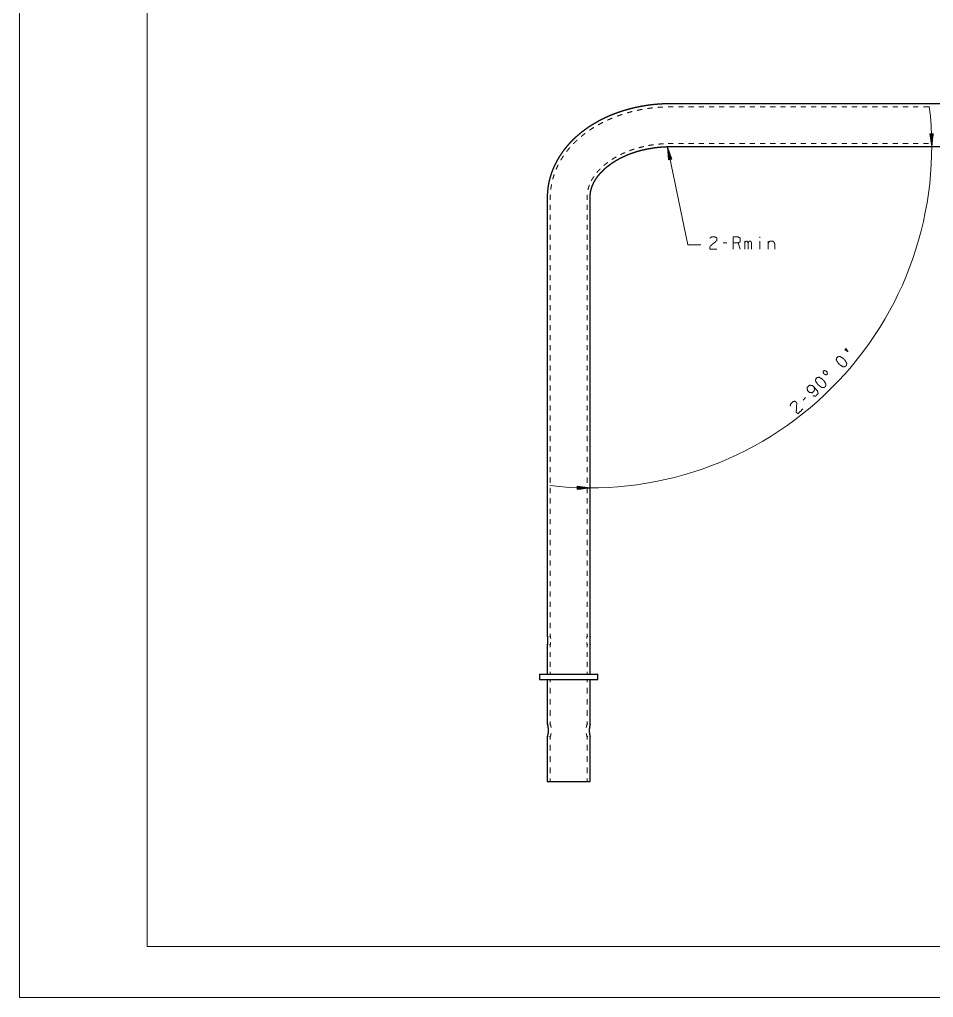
# Paper-space layout 'SHT2' of a CAD drawing. Header units: millimetres. Extents: x 0 to 594, y 0 to 420.
# Drawn here: x 0 to 179.1, y 0 to 191.7 of the extents above; entities that cross this region are included whole.
import ezdxf

# ---------------------------------------------------------------- set-up
doc = ezdxf.new("R2010")
doc.units = ezdxf.units.MM
doc.layers.add('101', color=7, linetype='Continuous', true_color=0xffffff)

psp = doc.layouts.new('SHT2')

# ---------------------------------------------------------------- linework, layer by layer
at = {"layer": '101', "color": 133, "linetype": 'Continuous', "lineweight": 18}
for p, q in [((0, 420), (0, 0)), ((25, 410), (25, 10)), ((25, 10), (584, 10)), ((0, 0), (594, 0))]:
    psp.add_line(p, q, dxfattribs=at)
at = {"layer": '101', "color": 30, "linetype": 'Continuous', "lineweight": 25}
for p, q in [((287.61, 175.24), (127.61, 175.24)), ((127.61, 166.84), (287.61, 166.84)), ((103.41, 156.9), (103.41, 111.64)), ((111.81, 111.64), (111.81, 156.9)), ((103.41, 111.64), (103.41, 89.21)), ((111.81, 89.21), (111.81, 111.64)), ((103.41, 75.07), (103.41, 70.79)), ((111.81, 70.79), (111.81, 75.07)), ((103.41, 69.19), (103.41, 63.36)), ((111.81, 63.36), (111.81, 69.19)), ((101.91, 63.36), (101.91, 62.36)), ((113.31, 62.36), (113.31, 63.36)), ((103.41, 62.36), (103.41, 53.56)), ((111.81, 53.56), (111.81, 62.36)), ((103.41, 51.16), (103.41, 42.36)), ((111.81, 42.36), (111.81, 51.16))]:
    psp.add_line(p, q, dxfattribs=at)
at = {"layer": '101', "color": 53, "linetype": 'Continuous', "lineweight": 18}
for p, q in [((128.11, 174.64), (127.61, 174.64)), ((130.11, 174.64), (129.11, 174.64)), ((132.11, 174.64), (131.11, 174.64)), ((134.11, 174.64), (133.11, 174.64)), ((136.11, 174.64), (135.11, 174.64)), ((138.11, 174.64), (137.11, 174.64)), ((140.11, 174.64), (139.11, 174.64)), ((142.11, 174.64), (141.11, 174.64)), ((144.11, 174.64), (143.11, 174.64)), ((146.11, 174.64), (145.11, 174.64)), ((148.11, 174.64), (147.11, 174.64)), ((150.11, 174.64), (149.11, 174.64)), ((152.11, 174.64), (151.11, 174.64)), ((154.11, 174.64), (153.11, 174.64)), ((156.11, 174.64), (155.11, 174.64)), ((158.11, 174.64), (157.11, 174.64)), ((160.11, 174.64), (159.11, 174.64)), ((162.11, 174.64), (161.11, 174.64)), ((164.11, 174.64), (163.11, 174.64)), ((166.11, 174.64), (165.11, 174.64)), ((168.11, 174.64), (167.11, 174.64)), ((170.11, 174.64), (169.11, 174.64)), ((172.11, 174.64), (171.11, 174.64)), ((174.11, 174.64), (173.11, 174.64)), ((176.11, 174.64), (175.11, 174.64)), ((178.11, 174.64), (177.11, 174.64)), ((127.61, 167.44), (128.11, 167.44)), ((129.11, 167.44), (130.11, 167.44)), ((131.11, 167.44), (132.11, 167.44)), ((133.11, 167.44), (134.11, 167.44)), ((135.11, 167.44), (136.11, 167.44)), ((137.11, 167.44), (138.11, 167.44)), ((139.11, 167.44), (140.11, 167.44)), ((141.11, 167.44), (142.11, 167.44)), ((143.11, 167.44), (144.11, 167.44)), ((145.11, 167.44), (146.11, 167.44)), ((147.11, 167.44), (148.11, 167.44)), ((149.11, 167.44), (150.11, 167.44)), ((151.11, 167.44), (152.11, 167.44)), ((153.11, 167.44), (154.11, 167.44)), ((155.11, 167.44), (156.11, 167.44)), ((157.11, 167.44), (158.11, 167.44)), ((159.11, 167.44), (160.11, 167.44)), ((161.11, 167.44), (162.11, 167.44)), ((163.11, 167.44), (164.11, 167.44)), ((165.11, 167.44), (166.11, 167.44)), ((167.11, 167.44), (168.11, 167.44)), ((169.11, 167.44), (170.11, 167.44)), ((171.11, 167.44), (172.11, 167.44)), ((173.11, 167.44), (174.11, 167.44)), ((175.11, 167.44), (176.11, 167.44)), ((177.11, 167.44), (178.11, 167.44)), ((104.01, 156.9), (104.01, 156.4)), ((104.01, 155.42), (104.01, 154.44)), ((111.21, 156.4), (111.21, 156.9)), ((111.21, 154.44), (111.21, 155.42)), ((104.01, 153.45), (104.01, 152.47)), ((111.21, 152.47), (111.21, 153.45)), ((104.01, 151.48), (104.01, 150.5)), ((111.21, 150.5), (111.21, 151.48)), ((104.01, 149.52), (104.01, 148.53)), ((111.21, 148.53), (111.21, 149.52)), ((104.01, 147.55), (104.01, 146.57)), ((111.21, 146.57), (111.21, 147.55)), ((104.01, 145.58), (104.01, 144.6)), ((111.21, 144.6), (111.21, 145.58)), ((104.01, 143.61), (104.01, 142.63)), ((111.21, 142.63), (111.21, 143.61)), ((104.01, 141.65), (104.01, 140.66)), ((111.21, 140.66), (111.21, 141.65)), ((104.01, 139.68), (104.01, 138.69)), ((111.21, 138.69), (111.21, 139.68)), ((104.01, 137.71), (104.01, 136.73)), ((111.21, 136.73), (111.21, 137.71)), ((104.01, 135.74), (104.01, 134.76)), ((111.21, 134.76), (111.21, 135.74)), ((104.01, 133.78), (104.01, 132.79)), ((111.21, 132.79), (111.21, 133.78)), ((104.01, 131.81), (104.01, 130.82)), ((111.21, 130.82), (111.21, 131.81)), ((104.01, 129.84), (104.01, 128.86)), ((111.21, 128.86), (111.21, 129.84)), ((104.01, 127.87), (104.01, 126.89)), ((111.21, 126.89), (111.21, 127.87)), ((104.01, 125.91), (104.01, 124.92)), ((111.21, 124.92), (111.21, 125.91)), ((104.01, 123.94), (104.01, 122.95)), ((111.21, 122.95), (111.21, 123.94)), ((104.01, 121.97), (104.01, 120.99)), ((111.21, 120.99), (111.21, 121.97)), ((104.01, 120), (104.01, 119.02)), ((111.21, 119.02), (111.21, 120)), ((104.01, 118.03), (104.01, 117.05)), ((111.21, 117.05), (111.21, 118.03)), ((104.01, 116.07), (104.01, 115.08)), ((111.21, 115.08), (111.21, 116.07)), ((104.01, 114.1), (104.01, 113.12)), ((111.21, 113.12), (111.21, 114.1)), ((104.01, 112.13), (104.01, 111.64)), ((104.01, 111.64), (104.01, 111.13)), ((111.21, 111.64), (111.21, 112.13)), ((111.21, 111.13), (111.21, 111.64)), ((104.01, 110.11), (104.01, 109.09)), ((111.21, 109.09), (111.21, 110.11)), ((104.01, 108.07), (104.01, 107.05)), ((111.21, 107.05), (111.21, 108.07)), ((104.01, 106.03), (104.01, 105.01)), ((111.21, 105.01), (111.21, 106.03)), ((104.01, 103.99), (104.01, 102.98)), ((111.21, 102.98), (111.21, 103.99)), ((104.01, 101.96), (104.01, 100.94)), ((111.21, 100.94), (111.21, 101.96)), ((104.01, 99.92), (104.01, 98.9)), ((111.21, 98.9), (111.21, 99.92)), ((104.01, 97.88), (104.01, 96.86)), ((111.21, 96.86), (111.21, 97.88)), ((104.01, 95.84), (104.01, 94.82)), ((111.21, 94.82), (111.21, 95.84)), ((104.01, 93.8), (104.01, 92.78)), ((111.21, 92.78), (111.21, 93.8)), ((104.01, 91.76), (104.01, 90.74)), ((111.21, 90.74), (111.21, 91.76)), ((104.01, 89.72), (104.01, 89.21)), ((104.01, 89.21), (104.01, 88.71)), ((111.21, 89.21), (111.21, 89.72)), ((111.21, 88.71), (111.21, 89.21)), ((104.01, 85.68), (104.01, 84.67)), ((111.21, 84.67), (111.21, 85.68)), ((104.01, 83.66), (104.01, 82.65)), ((111.21, 82.65), (111.21, 83.66)), ((104.01, 81.64), (104.01, 80.63)), ((111.21, 80.63), (111.21, 81.64)), ((104.01, 75.58), (104.01, 75.07)), ((104.01, 75.07), (104.01, 74.54)), ((111.21, 75.07), (111.21, 75.58)), ((111.21, 74.54), (111.21, 75.07)), ((104.01, 73.47), (104.01, 72.4)), ((111.21, 72.4), (111.21, 73.47)), ((104.01, 71.33), (104.01, 70.79)), ((111.21, 70.79), (111.21, 71.33)), ((103.56, 70.79), (103.41, 70.79)), ((103.56, 69.19), (103.41, 69.19)), ((104.01, 70.79), (103.86, 70.79)), ((104.01, 69.19), (103.86, 69.19)), ((104.01, 69.19), (104.01, 68.71)), ((111.36, 70.79), (111.21, 70.79)), ((111.21, 68.71), (111.21, 69.19)), ((111.36, 69.19), (111.21, 69.19)), ((111.81, 70.79), (111.66, 70.79)), ((111.81, 69.19), (111.66, 69.19)), ((104.01, 67.73), (104.01, 66.76)), ((111.21, 66.76), (111.21, 67.73)), ((104.01, 65.79), (104.01, 64.82)), ((111.21, 64.82), (111.21, 65.79)), ((104.01, 63.84), (104.01, 63.36)), ((111.21, 63.36), (111.21, 63.84)), ((104.01, 62.36), (104.01, 61.81)), ((111.21, 61.81), (111.21, 62.36)), ((104.01, 60.71), (104.01, 59.61)), ((111.21, 59.61), (111.21, 60.71)), ((104.01, 58.51), (104.01, 57.41)), ((111.21, 57.41), (111.21, 58.51)), ((104.01, 56.31), (104.01, 55.21)), ((111.21, 55.21), (111.21, 56.31)), ((104.01, 54.11), (104.01, 53.56)), ((111.21, 53.56), (111.21, 54.11)), ((103.56, 53.56), (103.41, 53.56)), ((104.01, 53.56), (103.86, 53.56)), ((111.36, 53.56), (111.21, 53.56)), ((111.81, 53.56), (111.66, 53.56)), ((103.56, 51.16), (103.41, 51.16)), ((104.01, 51.16), (103.86, 51.16)), ((104.01, 51.16), (104.01, 50.61)), ((111.21, 50.61), (111.21, 51.16)), ((111.36, 51.16), (111.21, 51.16)), ((111.81, 51.16), (111.66, 51.16)), ((104.01, 49.51), (104.01, 48.41)), ((111.21, 48.41), (111.21, 49.51)), ((104.01, 47.31), (104.01, 46.21)), ((111.21, 46.21), (111.21, 47.31)), ((104.01, 45.11), (104.01, 44.01)), ((111.21, 44.01), (111.21, 45.11)), ((104.01, 42.91), (104.01, 42.36)), ((111.21, 42.36), (111.21, 42.91))]:
    psp.add_line(p, q, dxfattribs=at)
at = {"layer": '101', "color": 22, "linetype": 'Continuous', "lineweight": 18}
for p, q in [((179.06, 169.38), (178.39, 169.37)), ((178.39, 169.37), (178.75, 166.84)), ((178.4, 169.37), (178.4, 169.34)), ((178.4, 169.37), (178.4, 169.34)), ((178.45, 169.37), (178.45, 168.96)), ((178.5, 169.37), (178.51, 168.57)), ((178.55, 169.38), (178.56, 168.19)), ((178.6, 169.38), (178.62, 167.8)), ((178.65, 169.38), (178.67, 167.42)), ((178.7, 169.38), (178.73, 167.03)), ((178.75, 166.84), (179.06, 169.38)), ((178.75, 169.38), (178.78, 167.03)), ((178.81, 169.38), (178.82, 167.42)), ((178.86, 169.38), (178.87, 167.8)), ((178.91, 169.38), (178.92, 168.19)), ((178.96, 169.38), (178.97, 168.58)), ((179.01, 169.38), (179.01, 168.96)), ((179.06, 169.38), (179.06, 169.35)), ((179.06, 169.38), (179.06, 169.35)), ((130.99, 147.56), (127, 166.82)), ((127, 166.82), (127.19, 164.27)), ((127.84, 164.4), (127, 166.82)), ((127.49, 164.33), (127.01, 166.63)), ((127.44, 164.32), (127.04, 166.24)), ((127.54, 164.34), (127.06, 166.64)), ((127.39, 164.31), (127.07, 165.85)), ((127.34, 164.3), (127.1, 165.46)), ((127.29, 164.29), (127.13, 165.07)), ((127.59, 164.35), (127.19, 166.27)), ((127.64, 164.36), (127.32, 165.9)), ((127.69, 164.37), (127.45, 165.54)), ((127.74, 164.38), (127.57, 165.17)), ((127.24, 164.28), (127.16, 164.69)), ((127.19, 164.27), (127.18, 164.3)), ((127.19, 164.27), (127.18, 164.3)), ((127.19, 164.27), (127.84, 164.4)), ((127.79, 164.39), (127.7, 164.8)), ((127.84, 164.4), (127.83, 164.43)), ((127.84, 164.4), (127.83, 164.43)), ((133.53, 147.56), (130.99, 147.56)), ((111.81, 111.64), (111.81, 96.72)), ((109.28, 100.25), (109.27, 99.59)), ((109.27, 100.2), (109.69, 100.2)), ((109.27, 100.15), (110.08, 100.14)), ((109.27, 100.1), (110.46, 100.09)), ((109.27, 100.05), (110.85, 100.03)), ((109.27, 100), (111.23, 99.98)), ((109.27, 99.95), (111.62, 99.92)), ((109.27, 99.59), (111.81, 99.9)), ((109.27, 99.89), (111.62, 99.87)), ((109.27, 99.84), (111.23, 99.83)), ((109.27, 99.79), (110.85, 99.78)), ((109.27, 99.74), (110.46, 99.73)), ((111.81, 99.9), (109.28, 100.25)), ((109.28, 100.25), (109.31, 100.25)), ((109.28, 100.25), (109.31, 100.25)), ((109.27, 99.69), (110.07, 99.68)), ((109.27, 99.64), (109.69, 99.64)), ((109.27, 99.59), (109.3, 99.59)), ((109.27, 99.59), (109.3, 99.59))]:
    psp.add_line(p, q, dxfattribs=at)
at = {"layer": '101', "color": 72, "linetype": 'Continuous', "lineweight": 18}
for p, q in [((138.58, 147.95), (137.9, 147.95)), ((141.19, 146.75), (140.85, 147.95)), ((142.12, 146.75), (142.12, 148.32)), ((145.07, 148.32), (145.07, 146.75)), ((146.67, 148.32), (146.67, 146.75)), ((154.02, 117.62), (153.55, 117.14))]:
    psp.add_line(p, q, dxfattribs=at)
at = {"layer": '101', "color": 22, "linetype": 'Continuous', "lineweight": 18}
psp.add_arc((111.81, 166.84), 66.94, 263.2378, 6.7622, dxfattribs=at)
at = {"layer": '101', "color": 30, "linetype": 'Continuous', "lineweight": 25}
for points, knots in [([(127.61, 175.24), (127.36, 175.24), (127.1, 175.23), (126.64, 175.22), (126.17, 175.21), (125.7, 175.18), (125.24, 175.15), (124.77, 175.11), (124.31, 175.07), (123.85, 175.02), (123.39, 174.96), (122.93, 174.9), (122.47, 174.82), (122.01, 174.75), (121.56, 174.66), (121.11, 174.57), (120.66, 174.48), (120.21, 174.37), (119.76, 174.26), (119.32, 174.14), (118.88, 174.02), (118.44, 173.89), (118.01, 173.76), (117.58, 173.61), (117.16, 173.46), (116.73, 173.31), (116.32, 173.15), (115.9, 172.98), (115.49, 172.81), (115.08, 172.63), (114.68, 172.44), (114.29, 172.25), (113.89, 172.05), (113.51, 171.85), (113.13, 171.64), (112.75, 171.42), (112.38, 171.2), (112.01, 170.97), (111.65, 170.74), (111.3, 170.5), (110.95, 170.26), (110.61, 170.01), (110.28, 169.75), (109.95, 169.5), (109.63, 169.23), (109.31, 168.96), (109, 168.69), (108.7, 168.41), (108.41, 168.13), (108.12, 167.84), (107.85, 167.55), (107.57, 167.25), (107.31, 166.95), (107.06, 166.65), (106.81, 166.34), (106.57, 166.03), (106.34, 165.71), (106.12, 165.39), (105.91, 165.07), (105.7, 164.75), (105.5, 164.42), (105.32, 164.09), (105.14, 163.75), (104.97, 163.42), (104.8, 163.08), (104.65, 162.74), (104.51, 162.4), (104.37, 162.05), (104.24, 161.71), (104.13, 161.36), (104.02, 161.01), (103.92, 160.66), (103.83, 160.31), (103.75, 159.96), (103.67, 159.61), (103.61, 159.25), (103.55, 158.9), (103.51, 158.54), (103.47, 158.19), (103.44, 157.83), (103.42, 157.48), (103.42, 157.19), (103.41, 156.9)], [0, 0, 0.007587, 0.015173, 0.029065, 0.042954, 0.056839, 0.070714, 0.084581, 0.098435, 0.112278, 0.126104, 0.139915, 0.153704, 0.167475, 0.181221, 0.194946, 0.208642, 0.222313, 0.235952, 0.249562, 0.263137, 0.276681, 0.290186, 0.303656, 0.317085, 0.330476, 0.343822, 0.357128, 0.370387, 0.383602, 0.396768, 0.409886, 0.422954, 0.435971, 0.448936, 0.461846, 0.474703, 0.487501, 0.500247, 0.512929, 0.52556, 0.538123, 0.550634, 0.563074, 0.575464, 0.587778, 0.600043, 0.61223, 0.624369, 0.636426, 0.648438, 0.660365, 0.672249, 0.684046, 0.695802, 0.70747, 0.7191, 0.730642, 0.742149, 0.753567, 0.764954, 0.776254, 0.787525, 0.798712, 0.809873, 0.820954, 0.832013, 0.842996, 0.85396, 0.864854, 0.875731, 0.886546, 0.897348, 0.908094, 0.918829, 0.929518, 0.940198, 0.950841, 0.961478, 0.972088, 0.982693, 0.991346, 1, 1]), ([(111.81, 156.9), (111.81, 156.99), (111.82, 157.08), (111.83, 157.3), (111.85, 157.53), (111.88, 157.76), (111.91, 157.99), (111.96, 158.21), (112.02, 158.44), (112.08, 158.66), (112.15, 158.88), (112.23, 159.1), (112.32, 159.32), (112.42, 159.53), (112.52, 159.75), (112.63, 159.96), (112.75, 160.17), (112.87, 160.37), (113.01, 160.58), (113.15, 160.79), (113.29, 160.99), (113.45, 161.19), (113.61, 161.39), (113.78, 161.59), (113.96, 161.78), (114.14, 161.98), (114.33, 162.17), (114.53, 162.36), (114.73, 162.54), (114.94, 162.73), (115.16, 162.91), (115.39, 163.09), (115.62, 163.26), (115.86, 163.44), (116.1, 163.61), (116.35, 163.78), (116.61, 163.94), (116.87, 164.1), (117.14, 164.26), (117.42, 164.41), (117.7, 164.56), (117.99, 164.71), (118.28, 164.85), (118.58, 164.99), (118.88, 165.12), (119.19, 165.25), (119.5, 165.38), (119.82, 165.5), (120.14, 165.61), (120.47, 165.72), (120.8, 165.83), (121.14, 165.93), (121.48, 166.03), (121.82, 166.12), (122.17, 166.2), (122.52, 166.28), (122.87, 166.36), (123.23, 166.43), (123.58, 166.49), (123.94, 166.55), (124.31, 166.61), (124.67, 166.66), (125.04, 166.7), (125.41, 166.74), (125.78, 166.77), (126.15, 166.79), (126.52, 166.81), (126.89, 166.83), (127.26, 166.83), (127.44, 166.84), (127.61, 166.84)], [0, 0, 0.00446, 0.008923, 0.020072, 0.031268, 0.042471, 0.05377, 0.065009, 0.076387, 0.087671, 0.099126, 0.110484, 0.122036, 0.133514, 0.1452, 0.156845, 0.168706, 0.180563, 0.192641, 0.204749, 0.217078, 0.229469, 0.24208, 0.254778, 0.267695, 0.280721, 0.293962, 0.307329, 0.320905, 0.334622, 0.348543, 0.362614, 0.376882, 0.391307, 0.405923, 0.4207, 0.43566, 0.450783, 0.466079, 0.481539, 0.497164, 0.512949, 0.528889, 0.544984, 0.561225, 0.577615, 0.594141, 0.61081, 0.627605, 0.644533, 0.661577, 0.678746, 0.696018, 0.713406, 0.730886, 0.748469, 0.766134, 0.78389, 0.801717, 0.819621, 0.837584, 0.855612, 0.873687, 0.891813, 0.909973, 0.928171, 0.946393, 0.964636, 0.98289, 0.991444, 1, 1]), ([(103.41, 89.21), (103.41, 87.54), (103.41, 83.75), (103.41, 79.52), (103.41, 75.07)], [0, 0, 0.118252, 0.386396, 0.685308, 1, 1]), ([(111.81, 75.07), (111.81, 77.31), (111.81, 81.68), (111.81, 85.71), (111.81, 89.21)], [0, 0, 0.158341, 0.467085, 0.752407, 1, 1]), ([(103.41, 70.79), (103.41, 70.79), (103.41, 70.79), (103.42, 70.78), (103.42, 70.77), (103.42, 70.76), (103.42, 70.76), (103.42, 70.75), (103.42, 70.75), (103.42, 70.74), (103.42, 70.73), (103.43, 70.72), (103.43, 70.7), (103.43, 70.68), (103.44, 70.66), (103.44, 70.65), (103.44, 70.64), (103.44, 70.62), (103.44, 70.61), (103.45, 70.59), (103.45, 70.56), (103.45, 70.53), (103.46, 70.5), (103.46, 70.47), (103.47, 70.44), (103.47, 70.42), (103.47, 70.41), (103.47, 70.39), (103.47, 70.37), (103.47, 70.34), (103.48, 70.3), (103.48, 70.26), (103.48, 70.23), (103.48, 70.21), (103.48, 70.19), (103.48, 70.18), (103.49, 70.17), (103.49, 70.16), (103.49, 70.15), (103.49, 70.11), (103.49, 70.07), (103.49, 70.03), (103.49, 69.99), (103.49, 69.95), (103.49, 69.92), (103.49, 69.91), (103.49, 69.9), (103.49, 69.89), (103.49, 69.88), (103.49, 69.86), (103.49, 69.84), (103.48, 69.8), (103.48, 69.76), (103.48, 69.72), (103.48, 69.69), (103.48, 69.68), (103.48, 69.67), (103.48, 69.66), (103.47, 69.65), (103.47, 69.63), (103.47, 69.62), (103.47, 69.58), (103.47, 69.55), (103.46, 69.52), (103.46, 69.49), (103.46, 69.47), (103.45, 69.46), (103.45, 69.45), (103.45, 69.44), (103.45, 69.44), (103.45, 69.43), (103.45, 69.4), (103.44, 69.38), (103.44, 69.35), (103.44, 69.33), (103.43, 69.31), (103.43, 69.29), (103.43, 69.28), (103.43, 69.28), (103.43, 69.28), (103.42, 69.26), (103.42, 69.25), (103.42, 69.24), (103.42, 69.23), (103.42, 69.21), (103.41, 69.21), (103.41, 69.2), (103.41, 69.2), (103.41, 69.2), (103.41, 69.19), (103.41, 69.19)], [0, 0, 0.000621, 0.002461, 0.009739, 0.015169, 0.021798, 0.023644, 0.025567, 0.02964, 0.033991, 0.03861, 0.048644, 0.05973, 0.071856, 0.085026, 0.092001, 0.099242, 0.106746, 0.114498, 0.13061, 0.147518, 0.165216, 0.1837, 0.20297, 0.223038, 0.233374, 0.243864, 0.254469, 0.265189, 0.286975, 0.309212, 0.331909, 0.355069, 0.366822, 0.378695, 0.384679, 0.390684, 0.396696, 0.402716, 0.426832, 0.451018, 0.475273, 0.499603, 0.524004, 0.548488, 0.55462, 0.560741, 0.566839, 0.572915, 0.58501, 0.597017, 0.620794, 0.64425, 0.667386, 0.690205, 0.695858, 0.701493, 0.707109, 0.7127, 0.72377, 0.734663, 0.755946, 0.776556, 0.7965, 0.815776, 0.825163, 0.834382, 0.838927, 0.843432, 0.847891, 0.852297, 0.869306, 0.885353, 0.90045, 0.914597, 0.927786, 0.940013, 0.942917, 0.945759, 0.948537, 0.956432, 0.961327, 0.970252, 0.978026, 0.990117, 0.992413, 0.994416, 0.996118, 0.997516, 0.999379, 1, 1]), ([(111.81, 70.79), (111.81, 70.79), (111.81, 70.79), (111.81, 70.78), (111.81, 70.77), (111.81, 70.76), (111.81, 70.76), (111.8, 70.75), (111.8, 70.75), (111.8, 70.73), (111.8, 70.72), (111.8, 70.7), (111.79, 70.68), (111.79, 70.66), (111.79, 70.65), (111.78, 70.64), (111.78, 70.63), (111.78, 70.62), (111.78, 70.61), (111.78, 70.59), (111.77, 70.56), (111.77, 70.53), (111.77, 70.5), (111.76, 70.47), (111.76, 70.44), (111.76, 70.42), (111.76, 70.41), (111.75, 70.39), (111.75, 70.37), (111.75, 70.34), (111.75, 70.3), (111.74, 70.26), (111.74, 70.23), (111.74, 70.21), (111.74, 70.19), (111.74, 70.18), (111.74, 70.17), (111.74, 70.16), (111.74, 70.15), (111.74, 70.11), (111.74, 70.07), (111.74, 70.03), (111.74, 69.99), (111.74, 69.95), (111.74, 69.92), (111.74, 69.91), (111.74, 69.9), (111.74, 69.89), (111.74, 69.88), (111.74, 69.86), (111.74, 69.84), (111.74, 69.8), (111.74, 69.76), (111.74, 69.72), (111.75, 69.69), (111.75, 69.68), (111.75, 69.67), (111.75, 69.66), (111.75, 69.65), (111.75, 69.63), (111.75, 69.62), (111.76, 69.58), (111.76, 69.55), (111.76, 69.52), (111.77, 69.49), (111.77, 69.47), (111.77, 69.46), (111.77, 69.45), (111.77, 69.44), (111.77, 69.44), (111.77, 69.43), (111.78, 69.4), (111.78, 69.38), (111.78, 69.35), (111.79, 69.33), (111.79, 69.31), (111.8, 69.29), (111.8, 69.28), (111.8, 69.28), (111.8, 69.27), (111.8, 69.26), (111.8, 69.25), (111.8, 69.24), (111.81, 69.23), (111.81, 69.22), (111.81, 69.21), (111.81, 69.21), (111.81, 69.2), (111.81, 69.2), (111.81, 69.2), (111.81, 69.19)], [0, 0, 0.000621, 0.002461, 0.005503, 0.015169, 0.021798, 0.023644, 0.025567, 0.02964, 0.03861, 0.048644, 0.059729, 0.071855, 0.085026, 0.092, 0.099241, 0.10296, 0.106746, 0.114498, 0.130609, 0.147518, 0.165215, 0.1837, 0.20297, 0.223037, 0.233374, 0.243863, 0.254468, 0.265189, 0.286975, 0.309212, 0.331909, 0.355069, 0.366822, 0.378695, 0.384679, 0.390684, 0.396696, 0.402716, 0.426832, 0.451018, 0.475273, 0.499603, 0.524004, 0.548488, 0.55462, 0.560741, 0.566839, 0.572915, 0.58501, 0.597017, 0.620794, 0.64425, 0.667387, 0.690205, 0.695858, 0.701493, 0.707109, 0.7127, 0.72377, 0.734663, 0.755946, 0.776556, 0.7965, 0.815776, 0.825163, 0.834383, 0.838928, 0.843432, 0.847891, 0.852297, 0.869306, 0.885353, 0.90045, 0.914597, 0.927787, 0.940013, 0.942917, 0.94576, 0.951242, 0.956432, 0.961327, 0.970252, 0.978026, 0.984649, 0.990118, 0.992413, 0.994416, 0.996118, 0.997517, 1, 1]), ([(101.91, 63.36), (102.02, 63.36), (102.87, 63.36), (104.45, 63.36), (106.5, 63.36), (107.61, 63.36)], [0, 0, 0.019216, 0.16853, 0.44443, 0.80491, 1, 1]), ([(107.61, 63.36), (108.72, 63.36), (110.78, 63.36), (112.35, 63.36), (113.2, 63.36), (113.31, 63.36)], [0, 0, 0.19509, 0.55557, 0.83147, 0.980785, 1, 1]), ([(101.91, 62.36), (102.35, 62.36), (103.58, 62.36), (105.43, 62.36), (107.61, 62.36)], [0, 0, 0.076122, 0.292895, 0.617317, 1, 1]), ([(107.61, 62.36), (108.72, 62.36), (110.78, 62.36), (112.35, 62.36), (112.88, 62.36), (113.31, 62.36)], [0, 0, 0.19509, 0.55557, 0.83147, 0.92388, 1, 1]), ([(103.41, 53.56), (103.41, 53.55), (103.41, 53.55), (103.42, 53.53), (103.42, 53.52), (103.43, 53.5), (103.43, 53.5), (103.43, 53.49), (103.43, 53.47), (103.44, 53.46), (103.44, 53.44), (103.45, 53.41), (103.46, 53.38), (103.47, 53.35), (103.47, 53.34), (103.47, 53.32), (103.48, 53.31), (103.48, 53.3), (103.48, 53.29), (103.48, 53.28), (103.49, 53.24), (103.5, 53.2), (103.51, 53.16), (103.52, 53.12), (103.52, 53.07), (103.53, 53.02), (103.53, 53.01), (103.54, 53), (103.54, 52.99), (103.54, 52.97), (103.54, 52.95), (103.55, 52.92), (103.55, 52.87), (103.56, 52.82), (103.57, 52.76), (103.57, 52.71), (103.57, 52.68), (103.58, 52.65), (103.58, 52.63), (103.58, 52.62), (103.58, 52.61), (103.58, 52.59), (103.58, 52.53), (103.59, 52.47), (103.59, 52.42), (103.59, 52.36), (103.59, 52.3), (103.59, 52.24), (103.58, 52.18), (103.58, 52.12), (103.58, 52.06), (103.57, 52.01), (103.57, 51.95), (103.56, 51.9), (103.56, 51.88), (103.56, 51.87), (103.56, 51.86), (103.55, 51.84), (103.55, 51.82), (103.55, 51.79), (103.54, 51.74), (103.53, 51.69), (103.52, 51.64), (103.52, 51.6), (103.51, 51.57), (103.51, 51.55), (103.51, 51.54), (103.5, 51.53), (103.5, 51.52), (103.5, 51.51), (103.49, 51.47), (103.48, 51.43), (103.47, 51.39), (103.47, 51.36), (103.46, 51.33), (103.45, 51.3), (103.45, 51.29), (103.44, 51.27), (103.44, 51.26), (103.44, 51.25), (103.43, 51.23), (103.43, 51.21), (103.42, 51.19), (103.42, 51.18), (103.42, 51.17), (103.42, 51.17), (103.42, 51.17), (103.41, 51.16), (103.41, 51.16), (103.41, 51.16)], [0, 0, 0.000632, 0.002507, 0.009922, 0.015444, 0.022187, 0.024062, 0.028046, 0.034557, 0.039236, 0.049391, 0.060594, 0.072837, 0.086116, 0.093146, 0.100436, 0.104181, 0.107988, 0.111849, 0.115759, 0.1319, 0.148828, 0.166532, 0.185013, 0.20427, 0.224322, 0.229459, 0.234633, 0.239837, 0.245068, 0.255619, 0.266283, 0.287955, 0.310083, 0.332671, 0.355729, 0.367439, 0.379268, 0.385227, 0.391202, 0.397179, 0.403159, 0.427131, 0.451179, 0.475308, 0.49952, 0.523826, 0.548227, 0.57251, 0.596475, 0.62013, 0.643483, 0.666537, 0.689295, 0.694939, 0.700565, 0.706164, 0.711724, 0.722716, 0.733548, 0.754728, 0.775272, 0.795188, 0.814471, 0.823876, 0.833119, 0.83768, 0.842189, 0.84664, 0.851032, 0.868021, 0.884091, 0.899248, 0.913489, 0.926806, 0.939176, 0.944988, 0.95051, 0.955744, 0.960688, 0.969719, 0.977606, 0.984345, 0.989919, 0.992265, 0.99431, 0.995218, 0.996798, 0.997469, 1, 1]), ([(111.81, 53.56), (111.81, 53.55), (111.81, 53.55), (111.81, 53.54), (111.81, 53.53), (111.8, 53.52), (111.8, 53.5), (111.8, 53.5), (111.79, 53.49), (111.79, 53.47), (111.79, 53.46), (111.78, 53.44), (111.77, 53.41), (111.77, 53.38), (111.76, 53.35), (111.75, 53.34), (111.75, 53.32), (111.75, 53.31), (111.75, 53.3), (111.74, 53.29), (111.74, 53.28), (111.73, 53.24), (111.73, 53.2), (111.72, 53.16), (111.71, 53.12), (111.7, 53.07), (111.69, 53.02), (111.69, 53.01), (111.69, 53), (111.69, 52.99), (111.68, 52.97), (111.68, 52.95), (111.68, 52.92), (111.67, 52.87), (111.66, 52.82), (111.66, 52.76), (111.65, 52.71), (111.65, 52.68), (111.65, 52.65), (111.65, 52.63), (111.65, 52.62), (111.64, 52.61), (111.64, 52.59), (111.64, 52.53), (111.64, 52.47), (111.64, 52.42), (111.64, 52.36), (111.64, 52.3), (111.64, 52.24), (111.64, 52.18), (111.64, 52.12), (111.65, 52.06), (111.65, 52.01), (111.66, 51.95), (111.66, 51.9), (111.66, 51.88), (111.67, 51.87), (111.67, 51.86), (111.67, 51.84), (111.67, 51.82), (111.68, 51.79), (111.68, 51.74), (111.69, 51.69), (111.7, 51.64), (111.71, 51.6), (111.71, 51.57), (111.72, 51.55), (111.72, 51.54), (111.72, 51.53), (111.72, 51.52), (111.73, 51.51), (111.73, 51.47), (111.74, 51.43), (111.75, 51.39), (111.76, 51.36), (111.77, 51.33), (111.77, 51.3), (111.78, 51.29), (111.78, 51.28), (111.78, 51.27), (111.78, 51.26), (111.79, 51.25), (111.79, 51.23), (111.8, 51.21), (111.8, 51.19), (111.81, 51.18), (111.81, 51.17), (111.81, 51.17), (111.81, 51.16), (111.81, 51.16), (111.81, 51.16), (111.81, 51.16)], [0, 0, 0.000632, 0.002507, 0.005608, 0.009921, 0.015444, 0.022185, 0.024062, 0.028046, 0.034557, 0.039235, 0.049391, 0.060594, 0.072837, 0.086115, 0.093146, 0.100436, 0.104181, 0.107988, 0.11185, 0.115759, 0.1319, 0.148827, 0.166532, 0.185012, 0.20427, 0.224322, 0.229459, 0.234633, 0.239837, 0.245068, 0.255619, 0.266282, 0.287955, 0.310083, 0.332671, 0.355729, 0.367439, 0.379268, 0.385227, 0.391201, 0.397179, 0.40316, 0.427131, 0.451179, 0.475307, 0.49952, 0.523826, 0.548227, 0.57251, 0.596475, 0.62013, 0.643483, 0.666537, 0.689295, 0.694939, 0.700565, 0.706164, 0.711724, 0.722716, 0.733548, 0.754728, 0.775272, 0.795188, 0.814471, 0.823876, 0.833119, 0.83768, 0.842189, 0.84664, 0.851032, 0.868021, 0.884091, 0.899248, 0.91349, 0.926806, 0.939176, 0.942117, 0.947785, 0.95051, 0.955744, 0.960688, 0.969719, 0.977607, 0.984345, 0.989919, 0.994311, 0.996047, 0.996798, 0.99747, 0.999366, 1, 1]), ([(103.41, 42.36), (103.52, 42.36), (104.33, 42.36), (105.79, 42.36), (107.61, 42.36)], [0, 0, 0.025073, 0.21817, 0.566118, 1, 1]), ([(107.61, 42.36), (109.43, 42.36), (110.9, 42.36), (111.71, 42.36), (111.81, 42.36)], [0, 0, 0.433885, 0.781832, 0.974927, 1, 1])]:
    psp.add_open_spline(points, degree=1, knots=knots, dxfattribs=at)
at = {"layer": '101', "color": 53, "linetype": 'Continuous', "lineweight": 18}
for points, knots in [([(126.08, 174.6), (125.73, 174.58), (125.27, 174.55), (125.06, 174.53)], [0, 0, 0.343795, 0.794494, 1, 1]), ([(127.61, 174.64), (127.36, 174.64), (127.11, 174.63), (127.1, 174.63)], [0, 0, 0.490364, 0.980637, 1, 1]), ([(118.07, 173.14), (117.73, 173.03), (117.31, 172.88), (117.11, 172.81)], [0, 0, 0.354218, 0.789418, 1, 1]), ([(120.03, 173.71), (119.87, 173.67), (119.44, 173.55), (119.05, 173.44)], [0, 0, 0.158815, 0.600314, 1, 1]), ([(122.03, 174.14), (121.64, 174.07), (121.2, 173.98), (121.03, 173.94)], [0, 0, 0.382832, 0.828288, 1, 1]), ([(124.05, 174.44), (123.9, 174.42), (123.45, 174.36), (123.03, 174.3)], [0, 0, 0.144436, 0.593395, 1, 1]), ([(114.3, 171.58), (114.1, 171.48), (113.72, 171.28), (113.4, 171.1)], [0, 0, 0.217126, 0.638113, 1, 1]), ([(116.16, 172.44), (116.07, 172.4), (115.67, 172.23), (115.27, 172.05), (115.22, 172.03)], [0, 0, 0.086605, 0.515938, 0.943746, 1, 1]), ([(110.84, 169.43), (110.56, 169.22), (110.24, 168.96), (110.04, 168.79)], [0, 0, 0.342078, 0.743459, 1, 1]), ([(112.52, 170.58), (112.26, 170.42), (111.91, 170.19), (111.67, 170.03)], [0, 0, 0.303723, 0.715437, 1, 1]), ([(109.27, 168.12), (109.03, 167.89), (108.74, 167.61), (108.54, 167.41)], [0, 0, 0.328462, 0.719631, 1, 1]), ([(121.37, 166.62), (121.39, 166.62), (121.74, 166.72), (122.09, 166.8), (122.32, 166.85)], [0, 0, 0.015036, 0.389247, 0.765579, 1, 1]), ([(123.27, 167.05), (123.54, 167.1), (123.91, 167.16), (124.23, 167.2)], [0, 0, 0.288344, 0.672813, 1, 1]), ([(125.19, 167.32), (125.4, 167.34), (125.78, 167.37), (126.16, 167.39)], [0, 0, 0.222459, 0.612137, 1, 1]), ([(127.13, 167.43), (127.26, 167.43), (127.61, 167.44)], [0, 0, 0.284191, 1, 1]), ([(106.61, 165.04), (106.53, 164.92), (106.32, 164.6), (106.12, 164.28), (106.06, 164.18)], [0, 0, 0.141094, 0.511204, 0.878485, 1, 1]), ([(107.85, 166.66), (107.68, 166.45), (107.43, 166.15), (107.2, 165.87)], [0, 0, 0.261805, 0.641621, 1, 1]), ([(117.74, 165.26), (117.8, 165.28), (118.1, 165.43), (118.41, 165.57), (118.63, 165.66)], [0, 0, 0.059457, 0.405125, 0.753805, 1, 1]), ([(119.53, 166.02), (119.69, 166.09), (120.02, 166.2), (120.36, 166.32), (120.44, 166.34)], [0, 0, 0.177367, 0.540096, 0.905236, 1, 1]), ([(105.57, 163.28), (105.42, 162.98), (105.27, 162.65), (105.14, 162.36)], [0, 0, 0.330092, 0.688877, 1, 1]), ([(114.5, 163.14), (114.63, 163.25), (114.86, 163.43), (115.09, 163.62), (115.26, 163.74)], [0, 0, 0.169349, 0.474348, 0.783297, 1, 1]), ([(116.06, 164.3), (116.1, 164.33), (116.37, 164.5), (116.64, 164.66), (116.89, 164.8)], [0, 0, 0.053061, 0.379066, 0.708597, 1, 1]), ([(104.77, 161.4), (104.74, 161.3), (104.63, 160.96), (104.53, 160.62), (104.48, 160.43)], [0, 0, 0.105991, 0.456195, 0.805814, 1, 1]), ([(113.14, 161.76), (113.22, 161.85), (113.4, 162.06), (113.58, 162.26), (113.78, 162.47), (113.79, 162.48)], [0, 0, 0.12761, 0.409896, 0.69431, 0.982941, 1, 1]), ([(104.25, 159.43), (104.22, 159.24), (104.16, 158.89), (104.11, 158.55), (104.1, 158.42)], [0, 0, 0.191407, 0.535172, 0.878665, 1, 1]), ([(111.38, 158.34), (111.42, 158.52), (111.48, 158.76), (111.56, 158.99), (111.64, 159.22), (111.66, 159.27)], [0, 0, 0.195826, 0.445571, 0.698334, 0.949939, 1, 1]), ([(112.05, 160.15), (112.16, 160.35), (112.29, 160.57), (112.43, 160.79), (112.55, 160.98)], [0, 0, 0.236291, 0.497986, 0.763853, 1, 1]), ([(104.02, 157.41), (104.01, 157.15), (104.01, 157.02), (104.01, 156.9)], [0, 0, 0.492325, 0.746144, 1, 1]), ([(111.21, 156.9), (111.21, 157), (111.22, 157.1), (111.23, 157.33), (111.23, 157.38)], [0, 0, 0.206988, 0.414069, 0.906512, 1, 1]), ([(104.01, 70.79), (104.01, 70.79), (104.01, 70.78), (104.02, 70.78), (104.02, 70.77), (104.02, 70.76), (104.02, 70.76), (104.02, 70.75), (104.02, 70.75), (104.03, 70.73), (104.03, 70.72), (104.03, 70.7), (104.04, 70.68), (104.04, 70.66), (104.04, 70.65), (104.04, 70.64), (104.05, 70.62), (104.05, 70.61), (104.05, 70.59), (104.06, 70.56), (104.06, 70.53), (104.07, 70.5), (104.07, 70.47), (104.07, 70.44), (104.08, 70.43), (104.08, 70.42), (104.08, 70.41), (104.08, 70.41), (104.08, 70.4)], [0, 0, 0.002493, 0.022134, 0.039175, 0.060988, 0.08764, 0.095053, 0.102783, 0.119152, 0.155165, 0.195451, 0.239921, 0.288565, 0.341362, 0.369334, 0.398345, 0.428438, 0.459461, 0.523932, 0.591588, 0.662394, 0.736318, 0.813387, 0.893635, 0.914202, 0.934959, 0.955851, 0.976854, 1, 1]), ([(104.08, 69.59), (104.08, 69.58), (104.07, 69.55), (104.07, 69.52), (104.07, 69.49), (104.06, 69.47), (104.06, 69.46), (104.06, 69.45), (104.06, 69.44), (104.06, 69.43), (104.05, 69.4), (104.05, 69.38), (104.04, 69.35), (104.04, 69.33), (104.04, 69.31), (104.03, 69.29), (104.03, 69.28), (104.03, 69.27), (104.03, 69.26), (104.03, 69.25), (104.02, 69.24), (104.02, 69.23), (104.02, 69.22), (104.02, 69.21), (104.01, 69.21), (104.01, 69.2), (104.01, 69.2), (104.01, 69.2), (104.01, 69.19)], [0, 0, 0.022381, 0.104732, 0.184475, 0.261583, 0.299152, 0.336047, 0.354252, 0.390117, 0.407731, 0.475741, 0.539951, 0.600401, 0.657098, 0.709996, 0.75907, 0.782137, 0.804118, 0.824929, 0.844573, 0.880393, 0.911613, 0.938235, 0.960234, 0.969479, 0.977537, 0.984383, 0.990003, 1, 1]), ([(111.21, 70.79), (111.21, 70.79), (111.21, 70.78), (111.21, 70.78), (111.21, 70.77), (111.2, 70.76), (111.2, 70.76), (111.2, 70.75), (111.2, 70.75), (111.2, 70.74), (111.2, 70.73), (111.2, 70.72), (111.19, 70.7), (111.19, 70.68), (111.18, 70.66), (111.18, 70.65), (111.18, 70.64), (111.18, 70.62), (111.18, 70.61), (111.17, 70.59), (111.17, 70.56), (111.16, 70.53), (111.16, 70.5), (111.15, 70.47), (111.15, 70.44), (111.15, 70.43), (111.15, 70.41), (111.15, 70.41), (111.15, 70.4)], [0, 0, 0.002493, 0.022134, 0.03917, 0.060988, 0.08764, 0.095053, 0.102783, 0.110819, 0.136623, 0.15516, 0.195446, 0.239921, 0.288565, 0.341362, 0.369334, 0.398345, 0.428434, 0.459457, 0.523932, 0.591588, 0.662394, 0.736314, 0.813384, 0.893635, 0.914202, 0.955851, 0.976851, 1, 1]), ([(111.15, 69.59), (111.15, 69.58), (111.15, 69.55), (111.15, 69.52), (111.16, 69.49), (111.16, 69.47), (111.16, 69.46), (111.16, 69.45), (111.17, 69.44), (111.17, 69.44), (111.17, 69.43), (111.17, 69.4), (111.18, 69.38), (111.18, 69.35), (111.18, 69.33), (111.19, 69.31), (111.19, 69.29), (111.19, 69.28), (111.2, 69.27), (111.2, 69.26), (111.2, 69.25), (111.2, 69.24), (111.2, 69.23), (111.21, 69.22), (111.21, 69.21), (111.21, 69.2), (111.21, 69.2), (111.21, 69.2), (111.21, 69.19)], [0, 0, 0.022381, 0.104733, 0.184475, 0.261583, 0.299152, 0.336047, 0.354256, 0.372288, 0.390117, 0.407735, 0.475741, 0.539955, 0.600401, 0.657098, 0.709997, 0.759075, 0.782142, 0.804118, 0.824934, 0.844578, 0.880393, 0.911613, 0.93824, 0.960239, 0.977537, 0.984388, 0.990003, 1, 1]), ([(104.01, 53.56), (104.01, 53.55), (104.01, 53.55), (104.02, 53.54), (104.02, 53.53), (104.02, 53.52), (104.03, 53.5), (104.03, 53.49), (104.03, 53.49), (104.04, 53.49), (104.04, 53.47), (104.04, 53.46), (104.05, 53.44), (104.06, 53.41), (104.07, 53.38), (104.07, 53.35), (104.08, 53.34), (104.08, 53.32), (104.09, 53.31), (104.09, 53.3), (104.09, 53.29), (104.09, 53.28), (104.1, 53.24), (104.11, 53.2), (104.12, 53.16), (104.13, 53.12), (104.14, 53.07), (104.15, 53.02), (104.16, 53.01), (104.16, 53), (104.16, 52.99), (104.16, 52.97), (104.16, 52.96)], [0, 0, 0.002558, 0.010151, 0.022698, 0.040151, 0.062483, 0.097312, 0.105207, 0.113405, 0.121891, 0.139678, 0.158542, 0.19946, 0.244585, 0.293854, 0.347252, 0.375505, 0.404796, 0.419845, 0.43511, 0.450584, 0.46625, 0.530898, 0.598668, 0.669514, 0.743433, 0.820447, 0.900607, 0.921113, 0.941753, 0.962492, 0.983351, 1, 1]), ([(111.21, 53.56), (111.21, 53.55), (111.21, 53.55), (111.21, 53.54), (111.2, 53.53), (111.2, 53.52), (111.2, 53.5), (111.19, 53.5), (111.19, 53.49), (111.19, 53.49), (111.19, 53.47), (111.18, 53.46), (111.18, 53.44), (111.17, 53.41), (111.16, 53.38), (111.15, 53.35), (111.15, 53.34), (111.14, 53.32), (111.14, 53.31), (111.14, 53.3), (111.13, 53.29), (111.13, 53.28), (111.12, 53.24), (111.11, 53.2), (111.1, 53.16), (111.09, 53.12), (111.08, 53.07), (111.07, 53.02), (111.07, 53.01), (111.07, 53), (111.06, 52.99), (111.06, 52.97), (111.06, 52.96)], [0, 0, 0.002552, 0.010151, 0.022693, 0.040151, 0.062478, 0.089732, 0.097312, 0.105202, 0.121892, 0.139678, 0.158542, 0.199461, 0.244586, 0.293855, 0.347253, 0.375502, 0.404797, 0.419846, 0.435111, 0.450585, 0.466251, 0.530899, 0.598666, 0.669512, 0.743436, 0.820449, 0.90061, 0.921115, 0.941756, 0.962491, 0.983354, 1, 1]), ([(104.16, 51.75), (104.16, 51.74), (104.15, 51.69), (104.14, 51.64), (104.13, 51.59), (104.13, 51.58), (104.13, 51.57), (104.13, 51.56), (104.12, 51.55), (104.12, 51.53), (104.11, 51.51), (104.1, 51.47), (104.09, 51.43), (104.08, 51.39), (104.07, 51.36), (104.07, 51.34), (104.07, 51.33), (104.06, 51.32), (104.06, 51.31), (104.06, 51.3), (104.05, 51.27), (104.04, 51.25), (104.04, 51.23), (104.03, 51.21), (104.02, 51.19), (104.02, 51.18), (104.02, 51.17), (104.02, 51.17), (104.02, 51.17), (104.02, 51.17), (104.01, 51.16), (104.01, 51.16)], [0, 0, 0.015745, 0.097783, 0.177396, 0.25457, 0.273477, 0.292235, 0.310851, 0.329283, 0.365503, 0.400815, 0.468741, 0.533107, 0.593921, 0.651153, 0.678405, 0.704753, 0.717569, 0.730161, 0.754616, 0.800148, 0.841099, 0.877504, 0.909359, 0.936613, 0.964099, 0.968698, 0.972998, 0.976981, 0.984007, 0.997434, 1, 1]), ([(111.06, 51.75), (111.06, 51.74), (111.07, 51.69), (111.08, 51.64), (111.09, 51.59), (111.09, 51.58), (111.1, 51.57), (111.1, 51.56), (111.1, 51.55), (111.11, 51.53), (111.11, 51.51), (111.12, 51.47), (111.13, 51.43), (111.14, 51.39), (111.15, 51.36), (111.15, 51.34), (111.16, 51.33), (111.16, 51.32), (111.16, 51.31), (111.17, 51.3), (111.18, 51.27), (111.18, 51.25), (111.19, 51.23), (111.19, 51.21), (111.2, 51.19), (111.21, 51.18), (111.21, 51.17), (111.21, 51.17), (111.21, 51.17), (111.21, 51.16), (111.21, 51.16)], [0, 0, 0.015745, 0.09778, 0.177393, 0.254568, 0.273479, 0.292236, 0.310849, 0.329285, 0.365505, 0.400813, 0.468739, 0.533105, 0.59392, 0.651152, 0.678404, 0.704752, 0.717568, 0.73016, 0.754616, 0.800148, 0.841104, 0.877508, 0.909364, 0.936613, 0.964099, 0.968698, 0.976986, 0.984007, 0.997434, 1, 1])]:
    psp.add_open_spline(points, degree=1, knots=knots, dxfattribs=at)
at = {"layer": '101', "color": 72, "linetype": 'Continuous', "lineweight": 18}
for points, knots in [([(135.29, 148.9), (135.61, 149.12), (136.3, 149.12), (136.63, 148.9), (136.63, 148.42), (135.27, 147.22), (135.29, 146.75), (136.63, 146.75)], [0, 0, 0.069693, 0.192977, 0.265274, 0.350227, 0.67474, 0.759752, 1, 1]), ([(139.84, 146.75), (139.84, 149.12), (140.85, 149.12), (141.19, 148.9), (141.19, 148.17), (140.85, 147.95), (139.84, 147.95)], [0, 0, 0.400951, 0.571035, 0.639278, 0.761674, 0.829917, 1, 1]), ([(142.12, 147.85), (142.17, 148.12), (142.35, 148.3), (142.55, 148.3), (142.72, 148.12), (142.79, 147.85), (142.79, 146.75)], [0, 0, 0.11888, 0.224454, 0.306982, 0.412559, 0.533084, 1, 1]), ([(142.79, 147.85), (142.85, 148.12), (143.02, 148.3), (143.23, 148.3), (143.39, 148.12), (143.46, 147.85), (143.46, 146.75)], [0, 0, 0.118606, 0.22394, 0.313758, 0.413912, 0.534159, 1, 1]), ([(145.07, 148.97), (145.1, 149.07), (145.07, 149.15), (145.03, 149.07), (145.07, 148.97)], [0, 0, 0.280642, 0.5, 0.719358, 1, 1]), ([(146.67, 147.72), (146.78, 148.02), (146.97, 148.25), (147.22, 148.32), (147.45, 148.32), (147.7, 148.25), (147.89, 148.02), (148, 147.72), (148, 146.75)], [0, 0, 0.107752, 0.208451, 0.29601, 0.37382, 0.461379, 0.562078, 0.66983, 1, 1]), ([(162.36, 126.63), (161.74, 127), (161.97, 127.23), (162.36, 126.63)], [0, 0, 0.406594, 0.595724, 1, 1]), ([(162.04, 123.94), (162.1, 124.36), (161.73, 124.98), (161.4, 125.31), (160.76, 125.7), (160.36, 125.62), (160.13, 125.39), (160.05, 124.99), (160.44, 124.35), (160.78, 124.03), (161.39, 123.65), (161.81, 123.71), (162.04, 123.94)], [0, 0, 0.067525, 0.18397, 0.260583, 0.380943, 0.446141, 0.500307, 0.565504, 0.685863, 0.76253, 0.87831, 0.945835, 1, 1]), ([(158.17, 122.08), (158.33, 122.24), (158.25, 122.62), (158.02, 122.85), (157.64, 122.93), (157.48, 122.77), (157.54, 122.38), (157.77, 122.15), (158.17, 122.08)], [0, 0, 0.085681, 0.230396, 0.351583, 0.496298, 0.581976, 0.730395, 0.851581, 1, 1]), ([(157.96, 119.87), (158.02, 120.28), (157.65, 120.9), (157.32, 121.24), (156.68, 121.62), (156.28, 121.54), (156.05, 121.31), (155.97, 120.91), (156.36, 120.27), (156.7, 119.95), (157.31, 119.57), (157.73, 119.63), (157.96, 119.87)], [0, 0, 0.067525, 0.183972, 0.260584, 0.380944, 0.446141, 0.500305, 0.565504, 0.685864, 0.762528, 0.87831, 0.945835, 1, 1]), ([(155.43, 118), (155.99, 117.89), (156.48, 118.38), (156.38, 118.95), (155.37, 119.96), (154.8, 120.06), (154.31, 119.57), (154.42, 119.01), (154.75, 118.66), (155.32, 118.56), (155.81, 119.05), (155.71, 119.63)], [0, 0, 0.076857, 0.169525, 0.247728, 0.439296, 0.5175, 0.610168, 0.687025, 0.750925, 0.829128, 0.921797, 1, 1]), ([(151.03, 115.97), (151.09, 116.35), (151.58, 116.84), (151.98, 116.92), (152.31, 116.58), (152.2, 114.77), (152.55, 114.45), (153.5, 115.4)], [0, 0, 0.069692, 0.192976, 0.265273, 0.350226, 0.674741, 0.759752, 1, 1])]:
    psp.add_open_spline(points, degree=1, knots=knots, dxfattribs=at)
at = {"layer": '101', "color": 53, "linetype": 'Continuous', "lineweight": 18}
for points in [[(104.01, 87.7), (104.01, 86.69)], [(111.21, 86.69), (111.21, 87.7)], [(104.01, 79.62), (104.01, 78.61)], [(111.21, 78.61), (111.21, 79.62)], [(104.01, 77.6), (104.01, 76.59)], [(111.21, 76.59), (111.21, 77.6)]]:
    psp.add_open_spline(points, degree=1, dxfattribs=at)

doc.saveas('drawing.dxf')
